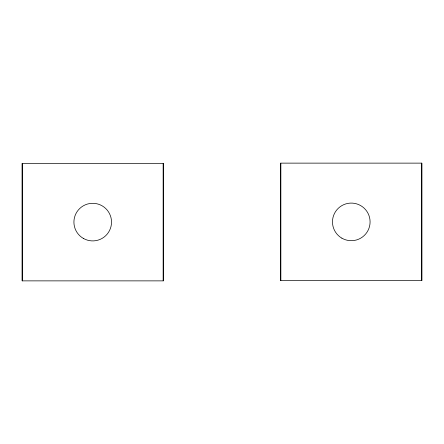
<?xml version="1.0" encoding="UTF-8"?>
<svg xmlns="http://www.w3.org/2000/svg" width="444" height="444" viewBox="0 0 444 444"><rect width="100%" height="100%" fill="white"/><g stroke="black" fill="none" stroke-linecap="round" stroke-linejoin="round"><path stroke-width="0.67" d="M22.2 280.869L22.2 163.342L163.237 163.342L163.237 280.869L22.2 280.869L22.2 163.342M280.763 280.658L280.763 163.131L421.8 163.131L421.8 280.658L280.763 280.658L280.763 163.131M421.8 163.131L421.8 280.658M163.237 163.342L163.237 280.869M341.88 238.178A18.803 18.803 0 0 0 370.085 221.895A18.803 18.803 0 0 0 341.88 205.605A18.803 18.803 0 0 0 341.88 238.178M83.317 238.389A18.803 18.803 0 0 0 111.522 222.105A18.803 18.803 0 0 0 83.317 205.822A18.803 18.803 0 0 0 83.317 238.389"/></g></svg>
